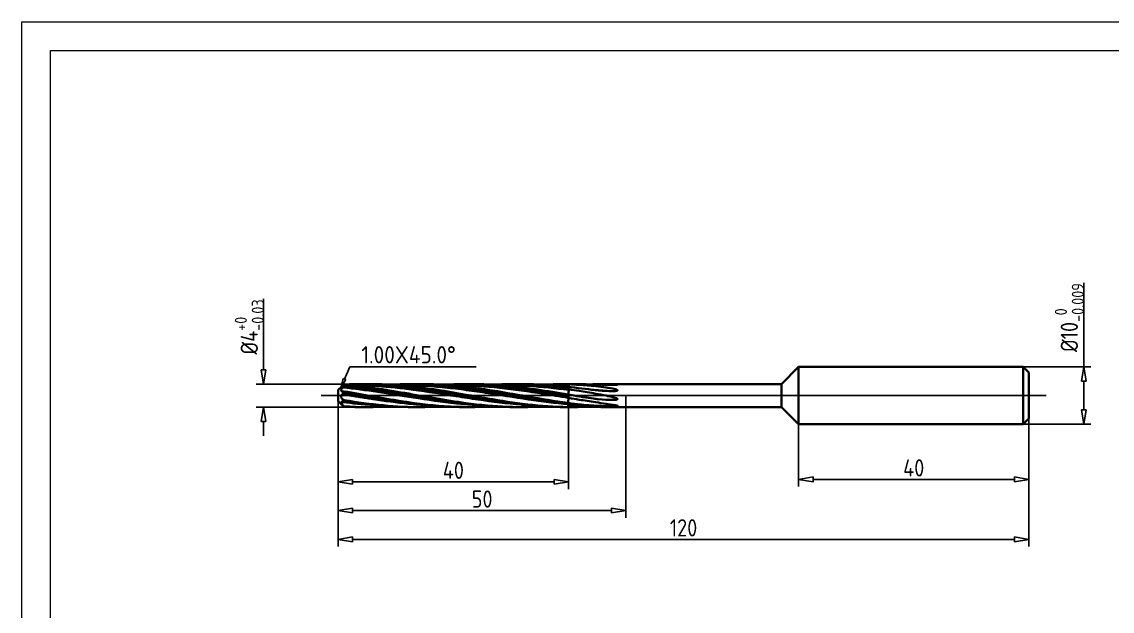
# Model space of a CAD drawing. Header units: millimetres. Extents: x 2806 to 3103, y 348 to 558.
# Drawn here: x 2811.2 to 3000.6, y 451 to 553.5 of the extents above; entities that cross this region are included whole.
import ezdxf
from ezdxf import colors
from ezdxf.entities.mleader import LeaderData, LeaderLine
from ezdxf.enums import TextEntityAlignment as Align
from ezdxf.math import Vec2, Vec3

# ---------------------------------------------------------------- set-up
doc = ezdxf.new("R2010")
doc.units = ezdxf.units.MM
doc.linetypes.add('JIS_09_08', pattern=[10.75, 8, -0.55, 0.55, -0.55, 0.55, -0.55])
for name, color, linetype in [('中心线', 2, 'JIS_09_08'), ('图框', 7, 'Continuous'), ('尺寸线', 3, 'Continuous'), ('标注', 3, 'Continuous')]:
    doc.layers.add(name, color=color, linetype=linetype)
doc.layers.add('轮廓', color=4, linetype='Continuous', lineweight=35)
doc.styles.add('ZQisocp', font='geniso.shx', dxfattribs={"height": 3})
doc.styles.add('工程字', font='gbenor.shx', dxfattribs={"bigfont": 'gbcbig.shx'})
doc.styles.add('样式 1', font='simsunb.ttf')
doc.dimstyles.new('ZQH', dxfattribs={"dimtxt": 3, "dimasz": 2.5, "dimexe": 1.25, "dimexo": 0, "dimgap": 0.5, "dimtad": 1, "dimdec": 3, "dimdsep": 46, "dimtxsty": '工程字', "dimblk": 'CLOSEDBLANK', "dimcen": -0.8, "dimclrd": 3, "dimclre": 3, "dimclrt": 3, "dimadec": 1, "dimazin": 2, "dimtfac": 1, "dimtdec": 3, "dimtofl": 0, "dimtmove": 0, "dimatfit": 3, "dimldrblk": 'CLOSEDBLANK', "dimfxl": 1, "dimtolj": 1, "dimtzin": 0, "dimarcsym": 0})

# ---------------------------------------------------------------- blocks, each defined once
blk = doc.blocks.new('TYFrame_XT')
at = {"layer": '图框', "lineweight": 9}
for p, q in [((5, 5), (5, 205)), ((5, 205), (292, 205)), ((10, 10), (10, 200)), ((10, 200), (287, 200))]:
    blk.add_line(p, q, dxfattribs=at)
at = {"layer": '图框', "style": '样式 1'}
for tag, p in [('设计', (186.18, 37.5)), ('冷却', (222.23, 37.52)), ('涂层', (224.34, 31.44)), ('刀具名称', (254.7, 31.77)), ('审核', (186.14, 29.88)), ('厚度', (224.33, 27.78)), ('刀具材料', (222.45, 21.55)), ('规格型号', (265.45, 21.22)), ('日期', (186.42, 13.79)), ('被加工材料', (222.74, 13.91)), ('客户名称', (265.45, 13.31))]:
    blk.add_attdef(tag, text='', height=1.73, dxfattribs=at).set_placement(p, align=Align.MIDDLE_CENTER)
blk = doc.blocks.new('_ClosedBlank')
at = {"color": 0, "linetype": 'ByBlock', "lineweight": -2}
for p, q in [((-1, 0.167), (0, 0)), ((-1, 0.167), (-1, -0.167)), ((0, 0), (-1, -0.167))]:
    blk.add_line(p, q, dxfattribs=at)
blk = doc.blocks.new('*D9')
at = {"layer": 'Defpoints', "color": 0, "transparency": 16777216}
for p in [(2985.15, 493.49), (2985.15, 483.49), (2995.71, 483.49)]:
    blk.add_point(p, dxfattribs=at)
at = {"layer": '尺寸线', "color": 3, "lineweight": -2, "transparency": 16777216}
for p, q in [((2995.71, 493.49), (2995.71, 508.12)), ((2985.15, 493.49), (2996.96, 493.49)), ((2995.71, 485.99), (2995.71, 490.99)), ((2985.15, 483.49), (2996.96, 483.49))]:
    blk.add_line(p, q, dxfattribs=at)
at = {"layer": '尺寸线', "color": 3, "lineweight": -2, "transparency": 16777216, "xscale": 2.5, "yscale": 2.5, "zscale": 2.5}
for p, rotation in [((2995.71, 493.49), 90), ((2995.71, 483.49), 270)]:
    blk.add_blockref('_ClosedBlank', p, dxfattribs=dict(at, rotation=rotation))
at = {"layer": '尺寸线', "color": 3, "transparency": 16777216, "insert": (2993.2, 502.05), "char_height": 3, "attachment_point": 5, "rotation": 90, "style": '工程字'}
blk.add_mtext('\\A1;%%C10{\\H0.7x;\\S 0^ -0.009;}', dxfattribs=at)
blk = doc.blocks.new('*D10')
at = {"layer": 'Defpoints', "color": 0, "transparency": 16777216}
for p in [(2946.15, 483.49), (2986.15, 484.49), (2986.15, 473.92)]:
    blk.add_point(p, dxfattribs=at)
at = {"layer": '尺寸线', "color": 3, "lineweight": -2, "transparency": 16777216}
for p, q in [((2946.15, 483.49), (2946.15, 472.67)), ((2986.15, 484.49), (2986.15, 472.67)), ((2948.65, 473.92), (2983.65, 473.92))]:
    blk.add_line(p, q, dxfattribs=at)
at = {"layer": '尺寸线', "color": 3, "lineweight": -2, "transparency": 16777216, "xscale": 2.5, "yscale": 2.5, "zscale": 2.5, "rotation": 180}
blk.add_blockref('_ClosedBlank', (2946.15, 473.92), dxfattribs=at)
at = {"layer": '尺寸线', "color": 3, "lineweight": -2, "transparency": 16777216, "xscale": 2.5, "yscale": 2.5, "zscale": 2.5}
blk.add_blockref('_ClosedBlank', (2986.15, 473.92), dxfattribs=at)
at = {"layer": '尺寸线', "color": 3, "transparency": 16777216, "insert": (2966.15, 475.92), "char_height": 3, "attachment_point": 5, "style": '工程字'}
blk.add_mtext('\\A1;40', dxfattribs=at)
blk = doc.blocks.new('*D5')
at = {"layer": 'Defpoints', "color": 0, "transparency": 16777216}
for p in [(2866.15, 486.49), (2906.15, 486.49), (2906.15, 473.49)]:
    blk.add_point(p, dxfattribs=at)
at = {"layer": '标注', "color": 3, "lineweight": -2, "transparency": 16777216}
for p, q in [((2866.15, 486.49), (2866.15, 472.24)), ((2906.15, 486.49), (2906.15, 472.24)), ((2868.65, 473.49), (2903.65, 473.49))]:
    blk.add_line(p, q, dxfattribs=at)
at = {"layer": '标注', "color": 3, "lineweight": -2, "transparency": 16777216, "xscale": 2.5, "yscale": 2.5, "zscale": 2.5, "rotation": 180}
blk.add_blockref('_ClosedBlank', (2866.15, 473.49), dxfattribs=at)
at = {"layer": '标注', "color": 3, "lineweight": -2, "transparency": 16777216, "xscale": 2.5, "yscale": 2.5, "zscale": 2.5}
blk.add_blockref('_ClosedBlank', (2906.15, 473.49), dxfattribs=at)
at = {"layer": '标注', "color": 3, "transparency": 16777216, "insert": (2886.15, 475.49), "char_height": 3, "attachment_point": 5, "style": '工程字'}
blk.add_mtext('\\A1;40', dxfattribs=at)
blk = doc.blocks.new('*D6')
at = {"layer": 'Defpoints', "color": 0, "transparency": 16777216}
for p in [(2866.15, 488.49), (2916.15, 488.49), (2916.15, 468.49)]:
    blk.add_point(p, dxfattribs=at)
at = {"layer": '标注', "color": 3, "lineweight": -2, "transparency": 16777216}
for p, q in [((2866.15, 488.49), (2866.15, 467.24)), ((2916.15, 488.49), (2916.15, 467.24)), ((2868.65, 468.49), (2913.65, 468.49))]:
    blk.add_line(p, q, dxfattribs=at)
at = {"layer": '标注', "color": 3, "lineweight": -2, "transparency": 16777216, "xscale": 2.5, "yscale": 2.5, "zscale": 2.5, "rotation": 180}
blk.add_blockref('_ClosedBlank', (2866.15, 468.49), dxfattribs=at)
at = {"layer": '标注', "color": 3, "lineweight": -2, "transparency": 16777216, "xscale": 2.5, "yscale": 2.5, "zscale": 2.5}
blk.add_blockref('_ClosedBlank', (2916.15, 468.49), dxfattribs=at)
at = {"layer": '标注', "color": 3, "transparency": 16777216, "insert": (2891.15, 470.49), "char_height": 3, "attachment_point": 5, "style": '工程字'}
blk.add_mtext('\\A1;50', dxfattribs=at)
blk = doc.blocks.new('*D7')
at = {"layer": 'Defpoints', "color": 0, "transparency": 16777216}
for p in [(2866.15, 488.49), (2986.15, 488.49), (2986.15, 463.49)]:
    blk.add_point(p, dxfattribs=at)
at = {"layer": '标注', "color": 3, "lineweight": -2, "transparency": 16777216}
for p, q in [((2866.15, 488.49), (2866.15, 462.24)), ((2986.15, 488.49), (2986.15, 462.24)), ((2868.65, 463.49), (2983.65, 463.49))]:
    blk.add_line(p, q, dxfattribs=at)
at = {"layer": '标注', "color": 3, "lineweight": -2, "transparency": 16777216, "xscale": 2.5, "yscale": 2.5, "zscale": 2.5, "rotation": 180}
blk.add_blockref('_ClosedBlank', (2866.15, 463.49), dxfattribs=at)
at = {"layer": '标注', "color": 3, "lineweight": -2, "transparency": 16777216, "xscale": 2.5, "yscale": 2.5, "zscale": 2.5}
blk.add_blockref('_ClosedBlank', (2986.15, 463.49), dxfattribs=at)
at = {"layer": '标注', "color": 3, "transparency": 16777216, "insert": (2926.15, 465.49), "char_height": 3, "attachment_point": 5, "style": '工程字'}
blk.add_mtext('\\A1;120', dxfattribs=at)
blk = doc.blocks.new('*D8')
at = {"layer": 'Defpoints', "color": 0, "transparency": 16777216}
for p in [(2867.15, 490.49), (2853.15, 486.49), (2867.15, 486.49)]:
    blk.add_point(p, dxfattribs=at)
at = {"layer": '标注', "color": 3, "lineweight": -2, "transparency": 16777216}
for p, q in [((2853.15, 492.99), (2853.15, 505.34)), ((2867.15, 490.49), (2851.9, 490.49)), ((2867.15, 486.49), (2851.9, 486.49)), ((2853.15, 483.99), (2853.15, 481.49))]:
    blk.add_line(p, q, dxfattribs=at)
at = {"layer": '标注', "color": 3, "lineweight": -2, "transparency": 16777216, "xscale": 2.5, "yscale": 2.5, "zscale": 2.5}
for p, rotation in [((2853.15, 490.49), 270), ((2853.15, 486.49), 90)]:
    blk.add_blockref('_ClosedBlank', p, dxfattribs=dict(at, rotation=rotation))
at = {"layer": '标注', "color": 3, "transparency": 16777216, "insert": (2850.69, 500.42), "char_height": 3, "attachment_point": 5, "rotation": 90, "style": '工程字'}
blk.add_mtext('\\A1;%%C4{\\H0.7x;\\S+0^ -0.03;}', dxfattribs=at)

msp = doc.modelspace()

# ---------------------------------------------------------------- linework, layer by layer
at = {"color": 2}
msp.add_lwpolyline([(2866.1538, 488.4923), (2866.1538, 489.4923), (2867.1538, 490.4923), (2943.1538, 490.4923), (2943.1538, 488.4923)], close=True, dxfattribs=at)
at = {"color": 2, "extrusion": (0, -1.22465e-16, -1)}
msp.add_lwpolyline([(-2866.1538, 488.4923), (-2866.1538, 487.4923), (-2867.1538, 486.4923), (-2943.1538, 486.4923), (-2943.1538, 488.4923)], close=True, dxfattribs=at)
at = {"layer": '中心线'}
for p, q in [((2863.1538, 488.4923), (2989.1538, 488.4923)), ((2944.0951, 488.4923), (2987.896, 488.4923))]:
    msp.add_line(p, q, dxfattribs=at)
at = {"layer": '轮廓'}
for p, q in [((2943.1538, 490.4923), (2946.1538, 493.4923)), ((2946.1538, 493.4923), (2946.1538, 483.4923)), ((2985.1538, 493.4923), (2946.1538, 493.4923)), ((2985.1538, 493.4923), (2986.1538, 492.4923)), ((2985.1538, 483.4923), (2985.1538, 493.4923)), ((2986.1538, 484.4923), (2986.1538, 492.4923)), ((2943.1538, 486.4923), (2946.1538, 483.4923)), ((2946.1538, 483.4923), (2985.1538, 483.4923)), ((2986.1538, 484.4923), (2985.1538, 483.4923))]:
    msp.add_line(p, q, dxfattribs=at)
at = {"layer": '轮廓', "lineweight": 35}
for p, q in [((2866.1538, 489.4923), (2866.6981, 490.0366)), ((2866.1538, 487.4923), (2866.1538, 489.4923)), ((2867.1538, 490.2268), (2867.1538, 490.324)), ((2867.1538, 489.0148), (2867.1538, 489.2197)), ((2868.1378, 490.2923), (2870.1517, 490.2923)), ((2870.1517, 490.4923), (2871.3757, 490.4923)), ((2877.0462, 490.2923), (2879.0602, 490.2923)), ((2879.0602, 490.4923), (2880.2841, 490.4923)), ((2885.9546, 490.2923), (2887.9686, 490.2923)), ((2887.9686, 490.4923), (2889.1925, 490.4923)), ((2894.863, 490.2923), (2896.877, 490.2923)), ((2896.877, 490.4923), (2898.1009, 490.4923)), ((2903.7714, 490.2923), (2905.7854, 490.2923)), ((2905.7854, 490.4923), (2907.0167, 490.4923)), ((2906.1538, 490.452), (2906.1538, 490.4912)), ((2906.1538, 489.5957), (2906.1538, 489.8598)), ((2909.8478, 489.5528), (2913.6562, 489.2574)), ((2912.6399, 490.4923), (2943.1538, 490.4923)), ((2913.276, 490.3422), (2914.6223, 490.4191)), ((2943.1538, 486.4923), (2943.1538, 490.4923)), ((2866.1538, 487.4923), (2866.6981, 486.948)), ((2867.1538, 487.4966), (2867.1538, 487.6892)), ((2906.0919, 488.6946), (2910.5192, 487.9561)), ((2906.1538, 488.093), (2906.1538, 488.4273)), ((2906.1538, 486.8242), (2906.1538, 487.0329)), ((2867.1538, 486.5617), (2867.1538, 486.6292)), ((2870.1517, 486.4923), (2871.3757, 486.4923)), ((2879.0602, 486.4923), (2880.2841, 486.4923)), ((2887.9686, 486.4923), (2889.1925, 486.4923)), ((2896.877, 486.4923), (2898.1009, 486.4923)), ((2905.7854, 486.4923), (2907.0167, 486.4923)), ((2912.6399, 486.4923), (2943.1538, 486.4923))]:
    msp.add_line(p, q, dxfattribs=at)
for points, knots in [([(2867.1538, 490.324), (2867.0807, 490.2586), (2867.0066, 490.1986), (2866.8595, 490.0895), (2866.7894, 490.0441), (2866.7077, 489.9974), (2866.6814, 489.9845), (2866.6561, 489.9774), (2866.6516, 489.979), (2866.6576, 489.993), (2866.6667, 490.004), (2866.6861, 490.0245), (2866.6918, 490.0303), (2866.6981, 490.0366)], [0.99559235, 0.99559235, 0.99559235, 0.99559235, 1.30279692, 1.30279692, 1.6531546, 1.6531546, 1.86640903, 1.86640903, 2.01749429, 2.01749429, 2.1550276, 2.1550276, 2.20443939, 2.20443939, 2.20443939, 2.20443939]), ([(2867.1538, 489.2197), (2867.148, 489.2178), (2867.1423, 489.2161), (2867.0872, 489.2004), (2867.0373, 489.1926), (2866.9155, 489.1892), (2866.847, 489.2018), (2866.7448, 489.2491), (2866.7064, 489.2798), (2866.6661, 489.3462), (2866.6557, 489.3775), (2866.6526, 489.4452), (2866.6575, 489.4786), (2866.6804, 489.5503), (2866.6979, 489.587), (2866.7481, 489.6705), (2866.7832, 489.7164), (2866.8603, 489.8042), (2866.9053, 489.8487), (2866.9538, 489.8908)], [1.89300491, 1.89300491, 1.89300491, 1.89300491, 1.91900099, 1.91900099, 2.14184056, 2.14184056, 2.47839876, 2.47839876, 2.75720749, 2.75720749, 2.93989853, 2.93989853, 3.09340227, 3.09340227, 3.24949161, 3.24949161, 3.45473119, 3.45473119, 3.67288114, 3.67288114, 3.67288114, 3.67288114]), ([(2866.6981, 490.0366), (2866.7117, 490.0502), (2866.7277, 490.0657), (2866.7793, 490.1149), (2866.821, 490.1542), (2866.8952, 490.2254), (2866.9239, 490.2532), (2866.9538, 490.2825)], [2.204439392, 2.204439392, 2.204439392, 2.204439392, 2.31208379, 2.31208379, 2.520201807, 2.520201807, 2.640612179, 2.640612179, 2.640612179, 2.640612179]), ([(2866.9538, 490.0689), (2867.0205, 490.1223), (2867.0871, 490.1749), (2867.1538, 490.2268), (2867.1538, 490.2268), (2867.1538, 490.2268)], [0, 0, 0, 0, 0.284800369, 0.284800369, 0.284828869, 0.284828869, 0.284828869, 0.284828869]), ([(2866.9538, 490.0689), (2869.524, 489.8722), (2872.0942, 489.5502), (2874.6645, 489.1725), (2876.1297, 488.9572), (2877.5949, 488.7247), (2879.0602, 488.4923)], [0.07053096, 0.07053096, 0.07053096, 0.07053096, 0.7503338, 0.7503338, 0.7503338, 1.13787353, 1.13787353, 1.13787353, 1.13787353]), ([(2866.9538, 489.8908), (2866.9538, 489.9094), (2866.9538, 489.9274), (2866.9538, 489.9903), (2866.9538, 490.0318), (2866.9538, 490.0689)], [0.142480996, 0.142480996, 0.142480996, 0.142480996, 0.231097573, 0.231097573, 0.462195146, 0.462195146, 0.462195146, 0.462195146]), ([(2889.8133, 486.8677), (2888.7667, 486.9393), (2887.724, 487.0313), (2884.1493, 487.4061), (2881.6912, 487.7641), (2877.0769, 488.4836), (2875.0274, 488.82), (2870.9311, 489.4279), (2868.959, 489.6904), (2866.9538, 489.8908)], [-23.54472414, -23.54472414, -23.54472414, -23.54472414, -20.35948534, -20.35948534, -12.68651362, -12.68651362, -6.34325681, -6.34325681, -0.24390592, -0.24390592, -0.24390592, -0.24390592]), ([(2866.9538, 488.9931), (2867.0205, 489.0015), (2867.0871, 489.0087), (2867.1538, 489.0148), (2867.1538, 489.0148), (2867.1538, 489.0148)], [0, 0, 0, 0, 0.284800369, 0.284800369, 0.284828869, 0.284828869, 0.284828869, 0.284828869]), ([(2866.9538, 488.6798), (2866.9538, 488.7092), (2866.9538, 488.7385), (2866.9538, 488.8438), (2866.9538, 488.9191), (2866.9538, 488.9931)], [0.142480996, 0.142480996, 0.142480996, 0.142480996, 0.231097573, 0.231097573, 0.462195146, 0.462195146, 0.462195146, 0.462195146]), ([(2867.0157, 490.2835), (2867.0617, 490.3298), (2867.1078, 490.3763), (2867.1538, 490.4228), (2867.1538, 490.4228), (2867.1538, 490.4228)], [0.088129701, 0.088129701, 0.088129701, 0.088129701, 0.284800369, 0.284800369, 0.284828869, 0.284828869, 0.284828869, 0.284828869]), ([(2867.1538, 490.4228), (2872.3515, 490.6623), (2876.9754, 490.2697), (2884.6993, 489.0818), (2887.1574, 488.6314), (2892.2095, 487.7507), (2894.6676, 487.3452), (2900.0957, 486.6876), (2902.892, 486.4923), (2905.7854, 486.4923)], [0.00106884, 0.00106884, 0.00106884, 0.00106884, 15.83499498, 15.83499498, 23.53004156, 23.53004156, 31.22508814, 31.22508814, 40.06529478, 40.06529478, 40.06529478, 40.06529478]), ([(2901.9432, 486.6059), (2900.9875, 486.5499), (2900.0303, 486.5139), (2896.7107, 486.4643), (2894.4128, 486.5586), (2890.8052, 486.8816), (2889.5592, 487.0248), (2884.717, 487.6739), (2881.3168, 488.3224), (2874.1416, 489.5556), (2870.7414, 490.07), (2867.1538, 490.324)], [4.22348399, 4.22348399, 4.22348399, 4.22348399, 7.16796849, 7.16796849, 14.33593698, 14.33593698, 18.1576716, 18.1576716, 29.08661075, 29.08661075, 40.01554989, 40.01554989, 40.01554989, 40.01554989]), ([(2867.1538, 490.2268), (2872.3515, 489.7706), (2876.9754, 488.8324), (2884.6993, 487.5215), (2887.1574, 487.1451), (2892.1038, 486.6283), (2894.4618, 486.4923), (2896.877, 486.4923)], [0.00106884, 0.00106884, 0.00106884, 0.00106884, 15.83499498, 15.83499498, 23.53004156, 23.53004156, 30.90313087, 30.90313087, 30.90313087, 30.90313087]), ([(2893.0347, 486.606), (2890.1997, 486.4401), (2887.4362, 486.4549), (2882.0235, 486.8348), (2879.5653, 487.1436), (2873.6929, 488.0526), (2870.5001, 488.67), (2867.1538, 489.2197)], [13.45692721, 13.45692721, 13.45692721, 13.45692721, 22.2506098, 22.2506098, 29.94565651, 29.94565651, 40.13961507, 40.13961507, 40.13961507, 40.13961507]), ([(2867.1538, 489.0148), (2872.3515, 488.1301), (2876.9754, 487.1959), (2884.1246, 486.5795), (2886.0356, 486.4923), (2887.9686, 486.4923)], [0.00106884, 0.00106884, 0.00106884, 0.00106884, 15.83499498, 15.83499498, 21.77961511, 21.77961511, 21.77961511, 21.77961511]), ([(2898.7217, 486.8677), (2898.4616, 486.8855), (2898.2013, 486.9046), (2895.4146, 487.122), (2892.9565, 487.4302), (2889.1759, 487.9841), (2887.9299, 488.1793), (2884.1493, 488.778), (2881.6911, 489.1754), (2877.0768, 489.7803), (2875.0274, 489.9973), (2871.15, 490.25), (2869.3894, 490.3035), (2867.6085, 490.2903)], [-32.63486288, -32.63486288, -32.63486288, -32.63486288, -31.84305164, -31.84305164, -24.17007992, -24.17007992, -20.35930881, -20.35930881, -12.6863371, -12.6863371, -6.34316855, -6.34316855, -0.90876817, -0.90876817, -0.90876817, -0.90876817]), ([(2870.1517, 490.2914), (2871.656, 490.2911), (2873.1602, 490.2442), (2874.6645, 490.1517), (2877.2347, 489.9937), (2879.8049, 489.7037), (2882.3752, 489.3444), (2884.2396, 489.0838), (2886.1041, 488.788), (2887.9686, 488.4922)], [0.35247545, 0.35247545, 0.35247545, 0.35247545, 0.7503338, 0.7503338, 0.7503338, 1.43013665, 1.43013665, 1.43013665, 1.92327178, 1.92327178, 1.92327178, 1.92327178]), ([(2906.0676, 486.4992), (2903.7146, 486.5336), (2901.4167, 486.6958), (2896.7107, 487.2307), (2894.4128, 487.5904), (2890.8052, 488.2063), (2889.5592, 488.4282), (2885.7786, 489.0927), (2883.3204, 489.5127), (2877.5527, 490.2634), (2874.5009, 490.4914), (2871.3758, 490.4918)], [0, 0, 0, 0, 7.16796849, 7.16796849, 14.33593698, 14.33593698, 18.1576716, 18.1576716, 25.85271831, 25.85271831, 35.72788584, 35.72788584, 35.72788584, 35.72788584]), ([(2875.2179, 490.3787), (2877.4893, 490.5121), (2879.7699, 490.5323), (2884.6993, 490.2967), (2887.1574, 490.0362), (2892.2095, 489.3186), (2894.6676, 488.8817), (2900.2186, 487.9033), (2903.1288, 487.3976), (2906.1538, 487.0329)], [8.51383875, 8.51383875, 8.51383875, 8.51383875, 15.83499498, 15.83499498, 23.53004156, 23.53004156, 31.22508814, 31.22508814, 40.43994512, 40.43994512, 40.43994512, 40.43994512]), ([(2906.1538, 486.9821), (2903.8264, 487.1831), (2901.5524, 487.4746), (2896.6989, 488.1886), (2894.2408, 488.6), (2890.4601, 489.177), (2889.2141, 489.3581), (2886.705, 489.6848), (2885.459, 489.8281), (2881.6784, 490.1821), (2879.2203, 490.3039), (2876.6351, 490.2911), (2876.576, 490.2908), (2876.5169, 490.2903)], [-40.30377522, -40.30377522, -40.30377522, -40.30377522, -33.23415762, -33.23415762, -25.56118591, -25.56118591, -21.7504148, -21.7504148, -17.93964369, -17.93964369, -10.26667198, -10.26667198, -10.08701031, -10.08701031, -10.08701031, -10.08701031]), ([(2879.0602, 490.2913), (2880.1652, 490.2915), (2881.2702, 490.2665), (2882.3752, 490.216), (2884.9454, 490.0984), (2887.5156, 489.8437), (2890.0858, 489.5068), (2892.3496, 489.21), (2894.6133, 488.8513), (2896.877, 488.4923)], [1.13787361, 1.13787361, 1.13787361, 1.13787361, 1.43013665, 1.43013665, 1.43013665, 2.10993949, 2.10993949, 2.10993949, 2.70866994, 2.70866994, 2.70866994, 2.70866994]), ([(2906.0676, 487.2002), (2903.7146, 487.5169), (2901.4167, 487.9093), (2896.7107, 488.7361), (2894.4128, 489.1504), (2890.8052, 489.6984), (2889.5592, 489.8691), (2885.7786, 490.3021), (2883.3204, 490.4702), (2880.6238, 490.4916), (2880.4537, 490.4923), (2880.2841, 490.4923)], [0, 0, 0, 0, 7.16796849, 7.16796849, 14.33593698, 14.33593698, 18.1576716, 18.1576716, 25.85271831, 25.85271831, 26.37244256, 26.37244256, 26.37244256, 26.37244256]), ([(2884.1263, 490.3786), (2885.9783, 490.4871), (2887.8122, 490.5192), (2892.2095, 490.4024), (2894.6676, 490.1901), (2900.2186, 489.4789), (2903.1288, 488.9604), (2906.1538, 488.4273)], [17.82975833, 17.82975833, 17.82975833, 17.82975833, 23.53004156, 23.53004156, 31.22508814, 31.22508814, 40.43994512, 40.43994512, 40.43994512, 40.43994512]), ([(2906.1538, 488.117), (2904.6626, 488.3484), (2903.1857, 488.5874), (2900.4399, 489.0158), (2899.1939, 489.2042), (2895.4133, 489.7266), (2892.9551, 490), (2889.1745, 490.2306), (2887.9285, 490.276), (2886.2561, 490.2929), (2885.8401, 490.2934), (2885.4253, 490.2903)], [-40.18068895, -40.18068895, -40.18068895, -40.18068895, -35.65105937, -35.65105937, -31.84028826, -31.84028826, -24.16731655, -24.16731655, -20.35654544, -20.35654544, -19.08726546, -19.08726546, -19.08726546, -19.08726546]), ([(2887.9686, 490.2917), (2888.6743, 490.2919), (2889.3801, 490.2818), (2890.0858, 490.261), (2892.6561, 490.1853), (2895.2263, 489.9686), (2897.7965, 489.6578), (2900.3668, 489.347), (2902.937, 488.9442), (2905.5072, 488.5364), (2905.5999, 488.5217), (2905.6927, 488.507), (2905.7854, 488.4923)], [1.92327176, 1.92327176, 1.92327176, 1.92327176, 2.10993949, 2.10993949, 2.10993949, 2.78974234, 2.78974234, 2.78974234, 3.46954519, 3.46954519, 3.46954519, 3.49406809, 3.49406809, 3.49406809, 3.49406809]), ([(2906.0676, 488.6582), (2902.4155, 489.2999), (2898.9607, 489.8779), (2893.2302, 490.3967), (2891.2158, 490.4921), (2889.1925, 490.4921)], [0, 0, 0, 0, 11.1253049, 11.1253049, 17.45643954, 17.45643954, 17.45643954, 17.45643954]), ([(2893.0347, 490.3786), (2894.4156, 490.4595), (2895.7942, 490.4984), (2900.2186, 490.4766), (2903.1288, 490.249), (2906.1538, 489.8598)], [26.96195105, 26.96195105, 26.96195105, 26.96195105, 31.22508814, 31.22508814, 40.43994512, 40.43994512, 40.43994512, 40.43994512]), ([(2906.1538, 489.4717), (2903.8264, 489.7816), (2901.5524, 490.0223), (2897.5782, 490.2589), (2895.9604, 490.3023), (2894.3337, 490.2903)], [-40.31111218, -40.31111218, -40.31111218, -40.31111218, -33.24149458, -33.24149458, -28.23953133, -28.23953133, -28.23953133, -28.23953133]), ([(2896.877, 490.2921), (2897.1835, 490.2922), (2897.49, 490.2903), (2897.7965, 490.2864), (2900.3668, 490.2533), (2902.937, 490.0772), (2905.5072, 489.7959), (2905.7227, 489.7723), (2905.9383, 489.748), (2906.1538, 489.7231)], [2.708669912, 2.708669912, 2.708669912, 2.708669912, 2.78974234, 2.78974234, 2.78974234, 3.469545186, 3.469545186, 3.469545186, 3.526547956, 3.526547956, 3.526547956, 3.526547956]), ([(2904.6532, 488.9046), (2905.1117, 488.8386), (2905.5702, 488.7716), (2906.0287, 488.704), (2906.0498, 488.7009), (2906.0708, 488.6977), (2906.0919, 488.6946)], [3.470232706, 3.470232706, 3.470232706, 3.470232706, 3.591505333, 3.591505333, 3.591505333, 3.597078854, 3.597078854, 3.597078854, 3.597078854]), ([(2913.6562, 489.2574), (2913.0789, 489.2574), (2912.2946, 489.2999), (2909.8465, 489.5332), (2908.3466, 489.7492), (2906.4048, 489.98), (2906.2363, 489.9997), (2906.0676, 490.0189)], [8.73097883, 8.73097883, 8.73097883, 8.73097883, 10.35747426, 10.35747426, 12.85221707, 12.85221707, 13.0895581, 13.0895581, 13.0895581, 13.0895581]), ([(2906.0919, 488.6946), (2906.101, 488.7262), (2906.1235, 488.82), (2906.1632, 489.024), (2906.2009, 489.2507), (2906.2295, 489.4562), (2906.2384, 489.5506), (2906.24, 489.583)], [0, 0, 0, 0, 0.44879895, 0.8975979, 1.34639685, 1.7951958, 2.24226301, 2.24226301, 2.24226301, 2.24226301]), ([(2906.1538, 490.452), (2906.1538, 490.4063), (2906.1538, 490.3586), (2906.1538, 490.2911), (2906.1538, 490.2719), (2906.1538, 490.2527)], [-0.290278843, -0.290278843, -0.290278843, -0.290278843, -0.145520631, -0.145520631, -0.087745705, -0.087745705, -0.087745705, -0.087745705]), ([(2906.1538, 489.5957), (2906.1538, 489.5806), (2906.1538, 489.5624), (2906.1538, 489.5206), (2906.1538, 489.4973), (2906.1538, 489.4717)], [-0.402276574, -0.402276574, -0.402276574, -0.402276574, -0.300396187, -0.300396187, -0.19988967, -0.19988967, -0.19988967, -0.19988967]), ([(2906.1965, 490.0042), (2906.2062, 490.0565), (2906.2248, 490.1853), (2906.2369, 490.3444), (2906.2396, 490.4327), (2906.24, 490.4489)], [0.514641152, 0.514641152, 0.514641152, 0.514641152, 0.897597901, 1.346396852, 1.449210708, 1.449210708, 1.449210708, 1.449210708]), ([(2906.24, 490.4489), (2906.832, 490.4273), (2907.4198, 490.3977), (2908.4788, 490.3308), (2908.9446, 490.2967), (2909.904, 490.2172), (2910.4022, 490.1709), (2911.4897, 490.0567), (2912.1093, 489.9831), (2913.0369, 489.8492), (2913.8175, 489.7306), (2914.4088, 489.5654), (2914.5728, 489.5141), (2914.6581, 489.4512), (2914.6691, 489.4417), (2914.6811, 489.4253), (2914.6846, 489.4187), (2914.6873, 489.4067), (2914.6874, 489.4016), (2914.6851, 489.3915), (2914.6828, 489.3868), (2914.6755, 489.3763), (2914.6697, 489.3709), (2914.651, 489.3568), (2914.6351, 489.3491), (2914.5782, 489.326), (2914.5224, 489.3136), (2914.2387, 489.2641), (2913.8824, 489.258), (2913.6784, 489.2574), (2913.6673, 489.2574), (2913.6562, 489.2574)], [0, 0, 0, 0, 1.80363418, 1.80363418, 3.21652468, 3.21652468, 4.72032007, 4.72032007, 6.53800318, 6.53800318, 7.61619856, 7.61619856, 7.87350452, 7.87350452, 7.91060226, 7.91060226, 7.93167133, 7.93167133, 7.94698568, 7.94698568, 7.96207469, 7.96207469, 7.98339014, 7.98339014, 8.02635809, 8.02635809, 8.14808416, 8.14808416, 8.69957147, 8.69957147, 8.73097883, 8.73097883, 8.73097883, 8.73097883]), ([(2906.24, 489.583), (2906.832, 489.4955), (2907.4198, 489.4035), (2908.4788, 489.2325), (2908.9446, 489.1555), (2909.904, 488.9936), (2910.4022, 488.9078), (2911.4897, 488.7142), (2912.1093, 488.6001), (2913.0369, 488.4117), (2913.8175, 488.2517), (2914.4088, 488.0573), (2914.5728, 487.9983), (2914.6581, 487.9293), (2914.6691, 487.9189), (2914.6811, 487.9011), (2914.6846, 487.894), (2914.6873, 487.8811), (2914.6874, 487.8757), (2914.6851, 487.8649), (2914.6828, 487.8599), (2914.6755, 487.8488), (2914.6697, 487.8431), (2914.651, 487.8283), (2914.6351, 487.8202), (2914.5782, 487.7963), (2914.5224, 487.7835), (2914.2387, 487.733), (2913.8824, 487.7273), (2913.1092, 487.7251), (2912.3133, 487.7656), (2911.0598, 487.8926), (2910.7906, 487.9229), (2910.5192, 487.9561)], [0, 0, 0, 0, 1.80363418, 1.80363418, 3.21652468, 3.21652468, 4.72032007, 4.72032007, 6.53800318, 6.53800318, 7.61619856, 7.61619856, 7.87350452, 7.87350452, 7.91060226, 7.91060226, 7.93167133, 7.93167133, 7.94698568, 7.94698568, 7.96207469, 7.96207469, 7.98339014, 7.98339014, 8.02635809, 8.02635809, 8.14808416, 8.14808416, 8.69957147, 8.69957147, 10.35747426, 10.35747426, 10.8097292, 10.8097292, 10.8097292, 10.8097292]), ([(2914.6223, 490.4191), (2914.6315, 490.4174), (2914.6399, 490.4157), (2914.6581, 490.4114), (2914.6691, 490.4084), (2914.6811, 490.4029), (2914.6846, 490.4007), (2914.6873, 490.3966), (2914.6874, 490.3949), (2914.6851, 490.3913), (2914.6828, 490.3897), (2914.6755, 490.386), (2914.6697, 490.384), (2914.651, 490.3789), (2914.6351, 490.376), (2914.5782, 490.3674), (2914.5224, 490.3625), (2914.2387, 490.3431), (2913.8824, 490.3402), (2913.1092, 490.3393), (2912.3133, 490.3586), (2909.9716, 490.4369), (2908.5997, 490.4924), (2907.0167, 490.4923)], [7.84762998, 7.84762998, 7.84762998, 7.84762998, 7.87350452, 7.87350452, 7.91060226, 7.91060226, 7.93167133, 7.93167133, 7.94698568, 7.94698568, 7.96207469, 7.96207469, 7.98339014, 7.98339014, 8.02635809, 8.02635809, 8.14808416, 8.14808416, 8.69957147, 8.69957147, 10.35747426, 10.35747426, 12.64166332, 12.64166332, 12.64166332, 12.64166332]), ([(2910.0476, 490.4348), (2910.3306, 490.4467), (2910.6136, 490.4569), (2911.4897, 490.4828), (2912.1093, 490.4929), (2913.0369, 490.4919), (2913.8175, 490.4842), (2914.3973, 490.4456), (2914.5403, 490.434), (2914.6223, 490.4191)], [3.86202026, 3.86202026, 3.86202026, 3.86202026, 4.72032007, 4.72032007, 6.53800318, 6.53800318, 7.61619856, 7.61619856, 7.84762998, 7.84762998, 7.84762998, 7.84762998]), ([(2867.1538, 486.6292), (2867.0665, 486.7122), (2866.9774, 486.8045), (2866.8649, 486.935), (2866.8328, 486.9742), (2866.7753, 487.0501), (2866.7491, 487.0875), (2866.6984, 487.1702), (2866.6753, 487.2164), (2866.6542, 487.2895), (2866.6514, 487.3174), (2866.6587, 487.3553), (2866.664, 487.3675), (2866.6796, 487.3882), (2866.6899, 487.3964), (2866.7019, 487.4023), (2866.7253, 487.4138), (2866.7549, 487.417), (2866.8035, 487.4125), (2866.8212, 487.4093), (2866.8398, 487.4044)], [2.50111572, 2.50111572, 2.50111572, 2.50111572, 2.86452444, 2.86452444, 3.01558834, 3.01558834, 3.15678735, 3.15678735, 3.33227345, 3.33227345, 3.46015264, 3.46015264, 3.53737462, 3.53737462, 3.61707685, 3.61707685, 3.61707685, 3.7709532, 3.7709532, 3.85033652, 3.85033652, 3.85033652, 3.85033652]), ([(2867.1538, 487.6892), (2867.153, 487.6896), (2867.1522, 487.69), (2867.0775, 487.7238), (2867.002, 487.7723), (2866.8552, 487.8971), (2866.7862, 487.9745), (2866.706, 488.1072), (2866.6803, 488.163), (2866.6569, 488.26), (2866.6525, 488.2983), (2866.6557, 488.374), (2866.6629, 488.4096), (2866.6894, 488.4813), (2866.7097, 488.515), (2866.7662, 488.5838), (2866.8055, 488.6147), (2866.8796, 488.6561), (2866.9157, 488.6704), (2866.9538, 488.6798)], [2.16559908, 2.16559908, 2.16559908, 2.16559908, 2.1693597, 2.1693597, 2.51326521, 2.51326521, 2.88829782, 2.88829782, 3.11420752, 3.11420752, 3.25574974, 3.25574974, 3.39239498, 3.39239498, 3.54814533, 3.54814533, 3.76051013, 3.76051013, 3.93160328, 3.93160328, 3.93160328, 3.93160328]), ([(2866.8398, 487.4044), (2866.8711, 487.3961), (2866.9051, 487.3832), (2866.9453, 487.3634), (2866.9495, 487.3612), (2866.9538, 487.359)], [3.850336519, 3.850336519, 3.850336519, 3.850336519, 3.98322043, 3.98322043, 3.998783239, 3.998783239, 3.998783239, 3.998783239]), ([(2880.9049, 486.8678), (2880.3271, 486.9072), (2879.7474, 486.9532), (2877.0761, 487.1921), (2875.027, 487.4508), (2870.9311, 488.0434), (2868.959, 488.3633), (2866.9538, 488.6798)], [-14.4562107, -14.4562107, -14.4562107, -14.4562107, -12.68425245, -12.68425245, -6.34212622, -6.34212622, -0.24279444, -0.24279444, -0.24279444, -0.24279444]), ([(2866.9538, 487.6239), (2867.0205, 487.5824), (2867.0871, 487.54), (2867.1538, 487.4967), (2867.1538, 487.4966), (2867.1538, 487.4966)], [0, 0, 0, 0, 0.284800369, 0.284800369, 0.284828869, 0.284828869, 0.284828869, 0.284828869]), ([(2866.9538, 487.359), (2866.9538, 487.382), (2866.9538, 487.4054), (2866.9538, 487.4914), (2866.9538, 487.5564), (2866.9538, 487.6239)], [0.142480996, 0.142480996, 0.142480996, 0.142480996, 0.231097573, 0.231097573, 0.462195146, 0.462195146, 0.462195146, 0.462195146]), ([(2884.1264, 486.606), (2883.0276, 486.5416), (2881.9208, 486.5032), (2876.1157, 486.4572), (2871.8325, 486.9337), (2867.1538, 487.6892)], [22.57322819, 22.57322819, 22.57322819, 22.57322819, 26.00444448, 26.00444448, 40.25714844, 40.25714844, 40.25714844, 40.25714844]), ([(2910.5192, 487.9561), (2909.2937, 488.1058), (2908.0252, 488.3156), (2906.4048, 488.5989), (2906.2363, 488.6285), (2906.0676, 488.6582)], [10.8097292, 10.8097292, 10.8097292, 10.8097292, 12.85221707, 12.85221707, 13.0895581, 13.0895581, 13.0895581, 13.0895581]), ([(2906.0676, 487.2002), (2906.0687, 487.2299), (2906.0751, 487.3178), (2906.0978, 487.5053), (2906.1338, 487.7324), (2906.1775, 487.955), (2906.2042, 488.053), (2906.2158, 488.0824)], [0.12158549, 0.12158549, 0.12158549, 0.12158549, 0.44879895, 0.8975979, 1.34639685, 1.7951958, 2.36635532, 2.36635532, 2.36635532, 2.36635532]), ([(2906.24, 488.0781), (2906.832, 487.976), (2907.4198, 487.8755), (2908.4788, 487.7006), (2908.9446, 487.6258), (2909.904, 487.4763), (2910.4022, 487.4013), (2911.4897, 487.2417), (2912.1093, 487.1539), (2913.0369, 487.0214), (2913.8175, 486.9137), (2914.4088, 486.8041), (2914.5728, 486.7718), (2914.6581, 486.7371), (2914.6691, 486.7319), (2914.6811, 486.7232), (2914.6846, 486.7198), (2914.6873, 486.7136), (2914.6874, 486.7109), (2914.6851, 486.7058), (2914.6828, 486.7035), (2914.6755, 486.6982), (2914.6697, 486.6956), (2914.651, 486.6887), (2914.6351, 486.6851), (2914.5782, 486.6742), (2914.5224, 486.6687), (2914.2387, 486.6467), (2913.8824, 486.6447), (2913.1065, 486.6438), (2912.4333, 486.6605), (2910.6846, 486.7291), (2909.5514, 486.8068), (2907.588, 487.0057), (2906.8405, 487.0962), (2906.0676, 487.2002)], [0, 0, 0, 0, 1.80363418, 1.80363418, 3.21652468, 3.21652468, 4.72032007, 4.72032007, 6.53800318, 6.53800318, 7.61619856, 7.61619856, 7.87350452, 7.87350452, 7.91060226, 7.91060226, 7.93167133, 7.93167133, 7.94698568, 7.94698568, 7.96207469, 7.96207469, 7.98339014, 7.98339014, 8.02635809, 8.02635809, 8.14808416, 8.14808416, 8.69957147, 8.69957147, 10.36507061, 10.36507061, 13.5535125, 13.5535125, 15.58742223, 15.58742223, 15.58742223, 15.58742223]), ([(2866.6981, 486.948), (2866.7088, 486.9373), (2866.7211, 486.9253), (2866.7675, 486.8808), (2866.8071, 486.8435), (2866.881, 486.7729), (2866.9165, 486.7386), (2866.9538, 486.7021)], [3.872044853, 3.872044853, 3.872044853, 3.872044853, 3.944924497, 3.944924497, 4.124727775, 4.124727775, 4.267965006, 4.267965006, 4.267965006, 4.267965006]), ([(2866.9538, 486.7634), (2867.0205, 486.6963), (2867.0871, 486.6291), (2867.1538, 486.5618), (2867.1538, 486.5617), (2867.1538, 486.5617)], [0, 0, 0, 0, 0.284800369, 0.284800369, 0.284828869, 0.284828869, 0.284828869, 0.284828869]), ([(2866.9538, 486.7021), (2866.9538, 486.7052), (2866.9538, 486.709), (2866.9538, 486.7253), (2866.9538, 486.7419), (2866.9538, 486.7634)], [0.142480996, 0.142480996, 0.142480996, 0.142480996, 0.231097573, 0.231097573, 0.462195146, 0.462195146, 0.462195146, 0.462195146]), ([(2906.0676, 486.4992), (2906.0692, 486.572), (2906.0782, 486.7247), (2906.1011, 486.8902), (2906.1177, 486.9649), (2906.1227, 486.9847)], [0.89932948, 0.89932948, 0.89932948, 0.89932948, 1.34639685, 1.7951958, 1.98260007, 1.98260007, 1.98260007, 1.98260007]), ([(2910.0475, 486.5499), (2909.4917, 486.5318), (2908.9298, 486.5155), (2907.588, 486.491), (2906.8405, 486.4879), (2906.0676, 486.4992)], [12.01841644, 12.01841644, 12.01841644, 12.01841644, 13.5535125, 13.5535125, 15.58742223, 15.58742223, 15.58742223, 15.58742223]), ([(2906.24, 486.8159), (2906.832, 486.7589), (2907.4198, 486.7088), (2908.4788, 486.6325), (2908.9446, 486.6037), (2909.904, 486.5542), (2910.4022, 486.5339), (2911.4722, 486.5023), (2912.0728, 486.4923), (2912.6399, 486.4923)], [0, 0, 0, 0, 1.80363418, 1.80363418, 3.21652468, 3.21652468, 4.72032007, 4.72032007, 6.48437255, 6.48437255, 6.48437255, 6.48437255])]:
    msp.add_open_spline(points, degree=3, knots=knots, dxfattribs=at)
for points in [[(2867.1093, 490.2849), (2867.0575, 490.2841), (2867.0056, 490.2833), (2866.9538, 490.2825)], [(2866.9538, 488.9931), (2868.0198, 488.8306), (2869.0858, 488.6615), (2870.1517, 488.4923)], [(2906.0676, 490.0189), (2903.3572, 490.3277), (2900.7554, 490.4921), (2898.101, 490.4922)], [(2901.9432, 490.3786), (2903.3372, 490.4603), (2904.7328, 490.4994), (2906.1538, 490.4912)], [(2906.1538, 490.2527), (2905.1798, 490.285), (2904.2119, 490.2975), (2903.2421, 490.2903)], [(2905.7854, 490.2923), (2905.9082, 490.2923), (2906.031, 490.292), (2906.1538, 490.2913)], [(2906.1538, 490.452), (2906.1825, 490.451), (2906.2112, 490.45), (2906.24, 490.4489)], [(2906.1538, 489.5957), (2906.1825, 489.5915), (2906.2112, 489.5872), (2906.24, 489.583)], [(2871.9965, 486.8678), (2870.3273, 486.9819), (2868.66, 487.1487), (2866.9538, 487.359)], [(2867.1538, 487.4966), (2871.2932, 486.8636), (2875.0687, 486.4918), (2879.06, 486.4921)], [(2906.0788, 488.6563), (2906.0824, 488.6641), (2906.0868, 488.677), (2906.0919, 488.6946)], [(2906.1538, 488.093), (2906.1825, 488.088), (2906.2112, 488.0831), (2906.24, 488.0781)], [(2867.0157, 486.7011), (2866.9951, 486.7014), (2866.9744, 486.7017), (2866.9538, 486.7021)], [(2875.2179, 486.6067), (2872.559, 486.451), (2869.9258, 486.4515), (2867.1538, 486.6292)], [(2867.1538, 486.5617), (2868.1723, 486.5148), (2869.1688, 486.4922), (2870.1519, 486.4921)], [(2906.1538, 486.8242), (2906.1825, 486.8214), (2906.2112, 486.8186), (2906.24, 486.8159)]]:
    msp.add_open_spline(points, degree=3, dxfattribs=at)

# ---------------------------------------------------------------- block references
at = {"color": 0}
msp.add_blockref('TYFrame_XT', (2806.1538, 348.4923), dxfattribs=at)

# ---------------------------------------------------------------- dimensions: what is measured, and where the dimension line sits
at = {"layer": '尺寸线'}
dim = msp.add_linear_dim(base=(2995.7127, 483.4923), p1=(2985.1538, 493.4923), p2=(2985.1538, 483.4923), angle=90, text='%%C<>{\\H0.7x;\\S 0^ -0.009;}', dimstyle='ZQH', dxfattribs=at)
dim.commit()
dim.dimension.update_dxf_attribs({"geometry": '*D9', "text_midpoint": (2995.7127, 502.0549), "dimtype": 128})
dim = msp.add_linear_dim(base=(2986.1538, 473.9222), p1=(2946.1538, 483.4923), p2=(2986.1538, 484.4923), dimstyle='ZQH', dxfattribs=at)
dim.commit()
dim.dimension.update_dxf_attribs({"geometry": '*D10', "text_midpoint": (2966.1538, 473.9222), "dimtype": 128})
at = {"layer": '标注'}
dim = msp.add_linear_dim(base=(2853.1538, 486.4923), p1=(2867.1538, 490.4923), p2=(2867.1538, 486.4923), angle=89.999998, text='%%C<>{\\H0.7x;\\S+0^ -0.03;}', dimstyle='ZQH', dxfattribs=at)
dim.commit()
dim.dimension.update_dxf_attribs({"geometry": '*D8', "text_midpoint": (2853.1538, 500.416), "dimtype": 128})
for base, p2, picture, middle in [((2916.1538, 468.4923), (2916.1538, 488.4923), '*D6', (2891.1538, 470.4923)), ((2986.1538, 463.4923), (2986.1538, 488.4923), '*D7', (2926.1538, 465.4923))]:
    dim = msp.add_linear_dim(base=base, p1=(2866.1538, 488.4923), p2=p2, dimstyle='ZQH', dxfattribs=at)
    dim.commit()
    dim.dimension.update_dxf_attribs({"geometry": picture, "text_midpoint": middle})
at = {"layer": '标注', "color": 3}
dim = msp.add_linear_dim(base=(2906.1538, 473.4923), p1=(2866.1538, 486.4923), p2=(2906.1538, 486.4923), dimstyle='ZQH', dxfattribs=at)
dim.commit()
dim.dimension.update_dxf_attribs({"geometry": '*D5', "text_midpoint": (2886.1538, 475.4923)})

# ---------------------------------------------------------------- leaders
at = {"layer": '标注'}
ml = msp.add_multileader_mtext('Standard', dxfattribs=at)
ml.set_content('1.00X45.0°', color=3, style='ZQisocp')
ml.set_leader_properties(color=3)
ml.set_arrow_properties(name='CLOSEDBLANK')
ml.build(insert=Vec2(0, 0))
ml.multileader.update_dxf_attribs({"has_dogleg": 0, "text_left_attachment_type": 6, "text_right_attachment_type": 6, "dogleg_length": 0, "arrow_head_size": 1.5})
ctx = ml.context
ctx.base_point, ctx.char_height, ctx.arrow_head_size, ctx.plane_origin = Vec3(2868.1538, 493.4923), 3, 1.5, Vec3(2866.1538, 488.4923)
ctx.left_attachment, ctx.right_attachment = 6, 6
notes = []
notes.append((ctx, [(0, (1, 1, 0), (2868.1538, 493.4923), (1, 0), 0, [(0, [(2866.6538, 489.9923)], 0, [])])]))
ctx.mtext.insert, ctx.mtext.line_spacing_factor, ctx.mtext.line_spacing_style, ctx.mtext.flow_direction = Vec3(2870.1538, 497.0923), 0.8, 2, 5
for ctx, leaders in notes:
    for number, flags, end, landing, length, lines in leaders:
        leader = LeaderData()
        leader.index, (leader.has_last_leader_line, leader.has_dogleg_vector, leader.attachment_direction) = number, flags
        leader.last_leader_point, leader.dogleg_vector, leader.dogleg_length = Vec3(end), Vec3(landing), length
        for number, points, colour, breaks in lines:
            line = LeaderLine()
            line.index, line.vertices, line.color, line.breaks = number, Vec3.list(points), colors.encode_raw_color(colour), breaks
            leader.lines.append(line)
        ctx.leaders.append(leader)

doc.saveas('drawing.dxf')
